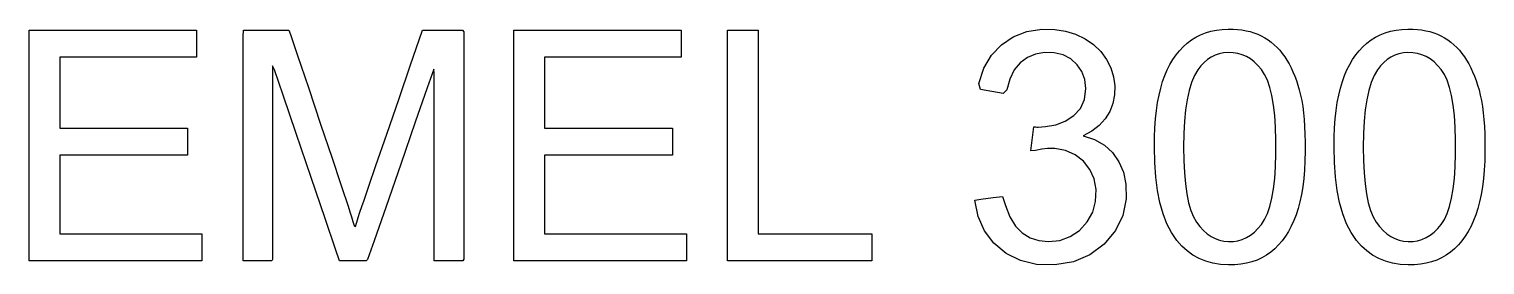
# Model space of a CAD drawing. Header units: metres. Extents: x 2882 to 3456, y 343 to 720.
# Drawn here: x 3185.6 to 3455.9, y 675.7 to 719.6 of the extents above; entities that cross this region are included whole.
import ezdxf

# ---------------------------------------------------------------- set-up
doc = ezdxf.new("R2010")
doc.units = ezdxf.units.M

msp = doc.modelspace()

# ---------------------------------------------------------------- linework, layer by layer
at = {"layer": 'COMPONENT17'}
for p, q in [((3185.58, 676.47), (3185.58, 719.42)), ((3185.58, 719.42), (3216.64, 719.42)), ((3216.64, 719.42), (3216.64, 714.35)), ((3225.31, 718.22), (3225.37, 719.42)), ((3225.37, 719.42), (3226.2, 719.42)), ((3226.2, 719.42), (3227.72, 719.42)), ((3227.72, 719.42), (3229.59, 719.42)), ((3229.59, 719.42), (3231.45, 719.42)), ((3231.45, 719.42), (3232.98, 719.42)), ((3232.98, 719.42), (3233.8, 719.42)), ((3233.8, 719.42), (3234.15, 718.57)), ((3258.03, 717.61), (3258.65, 719.42)), ((3258.65, 719.42), (3259.12, 719.42)), ((3259.12, 719.42), (3260.31, 719.42)), ((3260.31, 719.42), (3261.91, 719.42)), ((3261.91, 719.42), (3263.61, 719.42)), ((3263.61, 719.42), (3265.11, 719.42)), ((3265.11, 719.42), (3266.09, 719.42)), ((3266.09, 719.42), (3266.3, 719.11)), ((3275.59, 676.47), (3275.59, 719.42)), ((3275.59, 719.42), (3306.65, 719.42)), ((3306.65, 719.42), (3306.65, 714.35)), ((3315.26, 676.47), (3315.26, 719.42)), ((3315.26, 719.42), (3320.95, 719.42)), ((3320.95, 719.42), (3320.95, 681.54)), ((3370.84, 719.13), (3373.65, 719.57)), ((3373.65, 719.57), (3376.04, 719.54)), ((3376.04, 719.54), (3378.03, 719.22)), ((3378.03, 719.22), (3379.92, 718.63)), ((3404.07, 718.9), (3405.04, 719.19)), ((3405.04, 719.19), (3406.07, 719.4)), ((3406.07, 719.4), (3407.14, 719.54)), ((3407.14, 719.54), (3408.27, 719.6)), ((3408.27, 719.6), (3409.19, 719.59)), ((3409.19, 719.59), (3410.01, 719.53)), ((3410.01, 719.53), (3410.81, 719.44)), ((3410.81, 719.44), (3411.58, 719.3)), ((3411.58, 719.3), (3412.32, 719.12)), ((3437.44, 718.9), (3438.42, 719.19)), ((3438.42, 719.19), (3439.44, 719.4)), ((3439.44, 719.4), (3440.52, 719.54)), ((3440.52, 719.54), (3441.64, 719.6)), ((3441.64, 719.6), (3442.56, 719.59)), ((3442.56, 719.59), (3443.39, 719.53)), ((3443.39, 719.53), (3444.18, 719.44)), ((3444.18, 719.44), (3444.95, 719.3)), ((3444.95, 719.3), (3445.7, 719.12)), ((3225.31, 712.71), (3225.31, 718.22)), ((3234.15, 718.57), (3235.45, 714.67)), ((3256.43, 712.97), (3258.03, 717.61)), ((3266.3, 719.11), (3266.3, 714.96)), ((3364.29, 714.72), (3366.13, 716.68)), ((3366.13, 716.68), (3368.33, 718.17)), ((3368.33, 718.17), (3370.84, 719.13)), ((3379.92, 718.63), (3381.71, 717.78)), ((3381.71, 717.78), (3383.27, 716.71)), ((3383.27, 716.71), (3384.59, 715.44)), ((3399.91, 716.31), (3400.65, 716.98)), ((3400.65, 716.98), (3401.43, 717.57)), ((3401.43, 717.57), (3402.26, 718.09)), ((3402.26, 718.09), (3403.14, 718.54)), ((3403.14, 718.54), (3404.07, 718.9)), ((3412.32, 719.12), (3413.04, 718.9)), ((3413.04, 718.9), (3413.74, 718.63)), ((3413.74, 718.63), (3414.4, 718.32)), ((3414.4, 718.32), (3415.04, 717.97)), ((3415.04, 717.97), (3415.66, 717.58)), ((3415.66, 717.58), (3416.24, 717.16)), ((3416.24, 717.16), (3416.8, 716.69)), ((3416.8, 716.69), (3417.33, 716.19)), ((3433.29, 716.31), (3434.02, 716.98)), ((3434.02, 716.98), (3434.8, 717.57)), ((3434.8, 717.57), (3435.63, 718.09)), ((3435.63, 718.09), (3436.51, 718.54)), ((3436.51, 718.54), (3437.44, 718.9)), ((3445.7, 719.12), (3446.42, 718.9)), ((3446.42, 718.9), (3447.11, 718.63)), ((3447.11, 718.63), (3447.78, 718.32)), ((3447.78, 718.32), (3448.42, 717.97)), ((3448.42, 717.97), (3449.03, 717.58)), ((3449.03, 717.58), (3449.62, 717.16)), ((3449.62, 717.16), (3450.17, 716.69)), ((3450.17, 716.69), (3450.7, 716.19)), ((3216.64, 714.35), (3191.26, 714.35)), ((3191.26, 714.35), (3191.26, 701.2)), ((3235.45, 714.67), (3237.44, 708.72)), ((3266.3, 714.96), (3266.3, 707.32)), ((3306.65, 714.35), (3281.27, 714.35)), ((3281.27, 714.35), (3281.27, 701.2)), ((3362.9, 712.33), (3364.29, 714.72)), ((3370.97, 714.32), (3369.64, 713.33)), ((3372.47, 714.95), (3370.97, 714.32)), ((3374.17, 715.24), (3372.47, 714.95)), ((3375.97, 715.19), (3374.17, 715.24)), ((3377.59, 714.79), (3375.97, 715.19)), ((3379.01, 714.04), (3377.59, 714.79)), ((3380.21, 712.97), (3379.01, 714.04)), ((3384.59, 715.44), (3385.66, 713.97)), ((3385.66, 713.97), (3386.46, 712.38)), ((3397.45, 712.99), (3397.99, 713.92)), ((3397.99, 713.92), (3398.59, 714.78)), ((3398.59, 714.78), (3399.23, 715.58)), ((3399.23, 715.58), (3399.91, 716.31)), ((3404.41, 713.95), (3403.77, 713.41)), ((3405.1, 714.39), (3404.41, 713.95)), ((3405.82, 714.74), (3405.1, 714.39)), ((3406.6, 715), (3405.82, 714.74)), ((3407.41, 715.16), (3406.6, 715)), ((3408.27, 715.23), (3407.41, 715.16)), ((3409.17, 715.2), (3408.27, 715.23)), ((3410.03, 715.07), (3409.17, 715.2)), ((3410.86, 714.83), (3410.03, 715.07)), ((3411.65, 714.49), (3410.86, 714.83)), ((3412.4, 714.04), (3411.65, 714.49)), ((3413.11, 713.49), (3412.4, 714.04)), ((3417.33, 716.19), (3417.83, 715.65)), ((3417.83, 715.65), (3418.3, 715.08)), ((3418.3, 715.08), (3418.75, 714.46)), ((3418.75, 714.46), (3419.17, 713.81)), ((3419.17, 713.81), (3419.56, 713.12)), ((3430.82, 712.99), (3431.37, 713.92)), ((3431.37, 713.92), (3431.96, 714.78)), ((3431.96, 714.78), (3432.6, 715.58)), ((3432.6, 715.58), (3433.29, 716.31)), ((3437.79, 713.95), (3437.15, 713.41)), ((3438.47, 714.39), (3437.79, 713.95)), ((3439.2, 714.74), (3438.47, 714.39)), ((3439.97, 715), (3439.2, 714.74)), ((3440.79, 715.16), (3439.97, 715)), ((3441.65, 715.23), (3440.79, 715.16)), ((3442.54, 715.2), (3441.65, 715.23)), ((3443.4, 715.07), (3442.54, 715.2)), ((3444.23, 714.83), (3443.4, 715.07)), ((3445.02, 714.49), (3444.23, 714.83)), ((3445.77, 714.04), (3445.02, 714.49)), ((3446.49, 713.49), (3445.77, 714.04)), ((3450.7, 716.19), (3451.2, 715.65)), ((3451.2, 715.65), (3451.68, 715.08)), ((3451.68, 715.08), (3452.12, 714.46)), ((3452.12, 714.46), (3452.54, 713.81)), ((3452.54, 713.81), (3452.94, 713.12)), ((3225.31, 704.3), (3225.31, 712.71)), ((3231.14, 712.01), (3230.79, 712.77)), ((3230.79, 712.77), (3230.79, 709.23)), ((3232.73, 707.32), (3231.14, 712.01)), ((3254.28, 706.71), (3256.43, 712.97)), ((3260.73, 712.16), (3259.52, 708.68)), ((3260.82, 711.41), (3260.73, 712.16)), ((3260.82, 706.8), (3260.82, 711.41)), ((3361.95, 709.5), (3362.9, 712.33)), ((3368.54, 712), (3367.71, 710.31)), ((3369.64, 713.33), (3368.54, 712)), ((3381.1, 711.68), (3380.21, 712.97)), ((3381.63, 710.2), (3381.1, 711.68)), ((3386.46, 712.38), (3386.97, 710.73)), ((3396.49, 710.94), (3396.95, 712)), ((3396.95, 712), (3397.45, 712.99)), ((3402.61, 712.03), (3401.99, 710.94)), ((3403.18, 712.78), (3402.61, 712.03)), ((3403.77, 713.41), (3403.18, 712.78)), ((3413.79, 712.83), (3413.11, 713.49)), ((3414.43, 712.06), (3413.79, 712.83)), ((3415.03, 711.17), (3414.43, 712.06)), ((3415.56, 710.07), (3415.03, 711.17)), ((3419.56, 713.12), (3419.94, 712.4)), ((3419.94, 712.4), (3420.29, 711.64)), ((3420.29, 711.64), (3420.62, 710.85)), ((3429.87, 710.94), (3430.32, 712)), ((3430.32, 712), (3430.82, 712.99)), ((3435.99, 712.03), (3435.37, 710.94)), ((3436.55, 712.78), (3435.99, 712.03)), ((3437.15, 713.41), (3436.55, 712.78)), ((3447.16, 712.83), (3446.49, 713.49)), ((3447.81, 712.06), (3447.16, 712.83)), ((3448.4, 711.17), (3447.81, 712.06)), ((3448.93, 710.07), (3448.4, 711.17)), ((3452.94, 713.12), (3453.31, 712.4)), ((3453.31, 712.4), (3453.66, 711.64)), ((3453.66, 711.64), (3453.99, 710.85)), ((3230.79, 709.23), (3230.79, 702.73)), ((3237.44, 708.72), (3239.71, 701.94)), ((3259.52, 708.68), (3257.3, 702.29)), ((3362.28, 708.37), (3361.95, 709.5)), ((3364.37, 708), (3362.28, 708.37)), ((3367.71, 710.31), (3367.14, 708.28)), ((3381.56, 706.53), (3381.8, 708.55)), ((3381.8, 708.55), (3381.63, 710.2)), ((3386.97, 710.73), (3387.21, 709.02)), ((3387.21, 709.02), (3387.16, 707.34)), ((3395.41, 707.32), (3395.72, 708.62)), ((3395.72, 708.62), (3396.08, 709.82)), ((3396.08, 709.82), (3396.49, 710.94)), ((3401.46, 709.65), (3401, 708.15)), ((3401.99, 710.94), (3401.46, 709.65)), ((3416.01, 708.75), (3415.56, 710.07)), ((3416.38, 707.22), (3416.01, 708.75)), ((3420.62, 710.85), (3420.93, 710.03)), ((3420.93, 710.03), (3421.21, 709.16)), ((3421.21, 709.16), (3421.47, 708.27)), ((3428.79, 707.32), (3429.1, 708.62)), ((3429.1, 708.62), (3429.46, 709.82)), ((3429.46, 709.82), (3429.87, 710.94)), ((3434.83, 709.65), (3434.38, 708.15)), ((3435.37, 710.94), (3434.83, 709.65)), ((3449.38, 708.75), (3448.93, 710.07)), ((3449.75, 707.22), (3449.38, 708.75)), ((3453.99, 710.85), (3454.3, 710.03)), ((3454.3, 710.03), (3454.58, 709.16)), ((3454.58, 709.16), (3454.84, 708.27)), ((3235.16, 700.16), (3232.73, 707.32)), ((3251.99, 700.06), (3254.28, 706.71)), ((3260.82, 699.77), (3260.82, 706.8)), ((3266.3, 707.32), (3266.3, 697.95)), ((3366.46, 707.63), (3364.37, 708)), ((3367.14, 708.28), (3366.46, 707.63)), ((3380.83, 704.84), (3381.56, 706.53)), ((3386.85, 705.78), (3386.27, 704.3)), ((3387.16, 707.34), (3386.85, 705.78)), ((3394.93, 704.46), (3395.15, 705.94)), ((3395.15, 705.94), (3395.41, 707.32)), ((3400.63, 706.46), (3400.34, 704.56)), ((3401, 708.15), (3400.63, 706.46)), ((3416.68, 705.47), (3416.38, 707.22)), ((3421.47, 708.27), (3421.71, 707.33)), ((3421.71, 707.33), (3421.92, 706.32)), ((3421.92, 706.32), (3422.1, 705.23)), ((3428.31, 704.46), (3428.52, 705.94)), ((3428.52, 705.94), (3428.79, 707.32)), ((3434, 706.46), (3433.71, 704.56)), ((3434.38, 708.15), (3434, 706.46)), ((3450.05, 705.47), (3449.75, 707.22)), ((3454.84, 708.27), (3455.08, 707.33)), ((3455.08, 707.33), (3455.29, 706.32)), ((3455.29, 706.32), (3455.47, 705.23)), ((3225.31, 694.74), (3225.31, 704.3)), ((3378, 702.5), (3379.62, 703.5)), ((3379.62, 703.5), (3380.83, 704.84)), ((3385.42, 702.92), (3384.3, 701.69)), ((3386.27, 704.3), (3385.42, 702.92)), ((3394.77, 702.9), (3394.93, 704.46)), ((3400.34, 704.56), (3400.13, 702.46)), ((3416.91, 703.51), (3416.68, 705.47)), ((3417.06, 701.33), (3416.91, 703.51)), ((3422.1, 705.23), (3422.25, 704.05)), ((3422.25, 704.05), (3422.37, 702.8)), ((3428.14, 702.9), (3428.31, 704.46)), ((3433.71, 704.56), (3433.51, 702.46)), ((3450.28, 703.51), (3450.05, 705.47)), ((3450.43, 701.33), (3450.28, 703.51)), ((3455.47, 705.23), (3455.62, 704.05)), ((3455.62, 704.05), (3455.74, 702.8)), ((3191.26, 701.2), (3215.02, 701.2)), ((3215.02, 701.2), (3215.02, 696.16)), ((3230.79, 702.73), (3230.79, 694.75)), ((3239.71, 701.94), (3241.84, 695.58)), ((3257.3, 702.29), (3254.58, 694.45)), ((3281.27, 701.2), (3305.04, 701.2)), ((3305.04, 701.2), (3305.04, 696.16)), ((3371.81, 698.43), (3372.07, 700.43)), ((3372.07, 700.43), (3372.19, 701.43)), ((3372.19, 701.43), (3372.49, 701.4)), ((3372.49, 701.4), (3372.75, 701.38)), ((3372.75, 701.38), (3372.98, 701.38)), ((3372.98, 701.38), (3374.36, 701.45)), ((3374.36, 701.45), (3376.24, 701.81)), ((3376.24, 701.81), (3378, 702.5)), ((3382.93, 700.63), (3381.31, 699.73)), ((3384.3, 701.69), (3382.93, 700.63)), ((3394.57, 699.49), (3394.65, 701.24)), ((3394.65, 701.24), (3394.77, 702.9)), ((3400.13, 702.46), (3400.01, 700.16)), ((3417.13, 698.93), (3417.06, 701.33)), ((3422.37, 702.8), (3422.46, 701.47)), ((3422.46, 701.47), (3422.52, 700.06)), ((3427.95, 699.49), (3428.02, 701.24)), ((3428.02, 701.24), (3428.14, 702.9)), ((3433.51, 702.46), (3433.38, 700.16)), ((3450.5, 698.93), (3450.43, 701.33)), ((3455.74, 702.8), (3455.84, 701.47)), ((3455.84, 701.47), (3455.9, 700.06)), ((3237.93, 692.02), (3235.16, 700.16)), ((3249.98, 694.21), (3251.99, 700.06)), ((3260.82, 691.76), (3260.82, 699.77)), ((3266.3, 697.95), (3266.3, 688.57)), ((3371.62, 696.93), (3371.81, 698.43)), ((3381.31, 699.73), (3383.44, 699.04)), ((3383.44, 699.04), (3385.26, 698)), ((3385.26, 698), (3386.79, 696.62)), ((3394.55, 697.65), (3394.57, 699.49)), ((3394.61, 694.76), (3394.55, 697.65)), ((3400.01, 700.16), (3399.97, 697.65)), ((3399.97, 697.65), (3400.01, 695.16)), ((3417.13, 696.38), (3417.13, 698.93)), ((3422.52, 700.06), (3422.56, 698.56)), ((3422.56, 698.56), (3422.56, 696.88)), ((3427.92, 697.65), (3427.95, 699.49)), ((3427.99, 694.76), (3427.92, 697.65)), ((3433.38, 700.16), (3433.34, 697.65)), ((3433.34, 697.65), (3433.38, 695.16)), ((3450.5, 696.38), (3450.5, 698.93)), ((3455.9, 700.06), (3455.93, 698.56)), ((3455.93, 698.56), (3455.93, 696.88)), ((3215.02, 696.16), (3191.26, 696.16)), ((3191.26, 696.16), (3191.26, 681.54)), ((3241.84, 695.58), (3243.41, 690.86)), ((3305.04, 696.16), (3281.27, 696.16)), ((3281.27, 696.16), (3281.27, 681.54)), ((3372.47, 697.01), (3371.62, 696.93)), ((3373.65, 697.24), (3372.47, 697.01)), ((3374.7, 697.37), (3373.65, 697.24)), ((3376.05, 697.37), (3374.7, 697.37)), ((3378.05, 697.01), (3376.05, 697.37)), ((3379.82, 696.23), (3378.05, 697.01)), ((3381.36, 695.03), (3379.82, 696.23)), ((3382.57, 693.5), (3381.36, 695.03)), ((3386.79, 696.62), (3387.98, 694.92)), ((3387.98, 694.92), (3388.81, 692.97)), ((3400.01, 695.16), (3400.12, 692.87)), ((3417.06, 694), (3417.13, 696.38)), ((3422.51, 695.09), (3422.42, 693.39)), ((3422.56, 696.88), (3422.51, 695.09)), ((3433.38, 695.16), (3433.49, 692.87)), ((3450.43, 694), (3450.5, 696.38)), ((3455.89, 695.09), (3455.8, 693.39)), ((3455.93, 696.88), (3455.89, 695.09)), ((3225.31, 685.75), (3225.31, 694.74)), ((3230.79, 694.75), (3230.79, 686.77)), ((3248.66, 690.37), (3249.98, 694.21)), ((3254.58, 694.45), (3251.86, 686.6)), ((3383.36, 691.74), (3382.57, 693.5)), ((3388.81, 692.97), (3389.25, 690.76)), ((3394.81, 692.08), (3394.61, 694.76)), ((3400.12, 692.87), (3400.31, 690.81)), ((3416.91, 691.83), (3417.06, 694)), ((3422.42, 693.39), (3422.28, 691.78)), ((3428.18, 692.08), (3427.99, 694.76)), ((3433.49, 692.87), (3433.68, 690.81)), ((3450.28, 691.83), (3450.43, 694)), ((3455.8, 693.39), (3455.66, 691.78)), ((3240.53, 684.37), (3237.93, 692.02)), ((3243.41, 690.86), (3244.03, 689.01)), ((3248.22, 689.09), (3248.66, 690.37)), ((3260.82, 684.23), (3260.82, 691.76)), ((3383.71, 689.75), (3383.36, 691.74)), ((3383.63, 687.56), (3383.71, 689.75)), ((3389.25, 690.76), (3389.29, 688.05)), ((3395.13, 689.6), (3394.81, 692.08)), ((3395.59, 687.33), (3395.13, 689.6)), ((3400.31, 690.81), (3400.57, 688.95)), ((3416.38, 688.13), (3416.68, 689.87)), ((3416.68, 689.87), (3416.91, 691.83)), ((3422.1, 690.26), (3421.86, 688.83)), ((3422.28, 691.78), (3422.1, 690.26)), ((3428.51, 689.6), (3428.18, 692.08)), ((3428.96, 687.33), (3428.51, 689.6)), ((3433.68, 690.81), (3433.94, 688.95)), ((3449.75, 688.13), (3450.05, 689.87)), ((3450.05, 689.87), (3450.28, 691.83)), ((3455.47, 690.26), (3455.24, 688.83)), ((3455.66, 691.78), (3455.47, 690.26)), ((3230.79, 686.77), (3230.79, 680.27)), ((3244.03, 689.01), (3244.44, 687.78)), ((3244.44, 687.78), (3244.81, 686.65)), ((3247.38, 686.63), (3247.78, 687.81)), ((3247.78, 687.81), (3248.22, 689.09)), ((3266.3, 688.57), (3266.3, 680.94)), ((3361.21, 687.81), (3362.34, 687.96)), ((3361.81, 684.77), (3361.21, 687.81)), ((3362.34, 687.96), (3364.62, 688.26)), ((3364.62, 688.26), (3366.33, 688.49)), ((3366.33, 688.49), (3366.89, 686.82)), ((3366.89, 686.82), (3367.71, 684.66)), ((3383.1, 685.54), (3383.63, 687.56)), ((3389.29, 688.05), (3388.68, 684.93)), ((3396.17, 685.26), (3395.59, 687.33)), ((3400.57, 688.95), (3400.91, 687.31)), ((3400.91, 687.31), (3401.32, 685.89)), ((3416.01, 686.6), (3416.38, 688.13)), ((3421.58, 687.49), (3421.25, 686.24)), ((3421.86, 688.83), (3421.58, 687.49)), ((3429.55, 685.26), (3428.96, 687.33)), ((3433.94, 688.95), (3434.28, 687.31)), ((3434.28, 687.31), (3434.69, 685.89)), ((3449.38, 686.6), (3449.75, 688.13)), ((3454.96, 687.49), (3454.63, 686.24)), ((3455.24, 688.83), (3454.96, 687.49)), ((3225.31, 679.08), (3225.31, 685.75)), ((3242.46, 678.69), (3240.53, 684.37)), ((3244.81, 686.65), (3245.14, 685.62)), ((3245.14, 685.62), (3245.45, 684.68)), ((3245.45, 684.68), (3245.71, 683.84)), ((3246.41, 683.68), (3246.7, 684.56)), ((3246.7, 684.56), (3247.02, 685.54)), ((3247.02, 685.54), (3247.38, 686.63)), ((3251.86, 686.6), (3249.64, 680.21)), ((3260.82, 678.65), (3260.82, 684.23)), ((3362.99, 682.09), (3361.81, 684.77)), ((3367.71, 684.66), (3368.75, 682.94)), ((3382.1, 683.73), (3383.1, 685.54)), ((3388.68, 684.93), (3387.32, 682.12)), ((3396.89, 683.4), (3396.17, 685.26)), ((3401.32, 685.89), (3401.81, 684.68)), ((3401.81, 684.68), (3402.37, 683.68)), ((3414.43, 683.27), (3415.03, 684.17)), ((3415.03, 684.17), (3415.56, 685.28)), ((3415.56, 685.28), (3416.01, 686.6)), ((3420.88, 685.07), (3420.45, 683.98)), ((3421.25, 686.24), (3420.88, 685.07)), ((3430.26, 683.4), (3429.55, 685.26)), ((3434.69, 685.89), (3435.18, 684.68)), ((3435.18, 684.68), (3435.74, 683.68)), ((3447.81, 683.27), (3448.4, 684.17)), ((3448.4, 684.17), (3448.93, 685.28)), ((3448.93, 685.28), (3449.38, 686.6)), ((3454.25, 685.07), (3453.83, 683.98)), ((3454.63, 686.24), (3454.25, 685.07)), ((3191.26, 681.54), (3217.63, 681.54)), ((3217.63, 681.54), (3217.63, 676.47)), ((3245.71, 683.84), (3245.95, 683.1)), ((3245.95, 683.1), (3246.16, 682.89)), ((3246.16, 682.89), (3246.41, 683.68)), ((3281.27, 681.54), (3307.64, 681.54)), ((3307.64, 681.54), (3307.64, 676.47)), ((3320.95, 681.54), (3342.1, 681.54)), ((3342.1, 681.54), (3342.1, 676.47)), ((3364.75, 679.77), (3362.99, 682.09)), ((3368.75, 682.94), (3370.02, 681.68)), ((3370.02, 681.68), (3371.47, 680.79)), ((3378.94, 681), (3380.65, 682.16)), ((3380.65, 682.16), (3382.1, 683.73)), ((3387.32, 682.12), (3385.23, 679.62)), ((3397.74, 681.75), (3396.89, 683.4)), ((3398.71, 680.3), (3397.74, 681.75)), ((3402.37, 683.68), (3402.99, 682.86)), ((3402.99, 682.86), (3403.65, 682.14)), ((3403.65, 682.14), (3404.34, 681.54)), ((3404.34, 681.54), (3405.07, 681.03)), ((3412.41, 681.27), (3413.12, 681.83)), ((3413.12, 681.83), (3413.79, 682.5)), ((3413.79, 682.5), (3414.43, 683.27)), ((3419.47, 681.98), (3418.9, 681.08)), ((3419.98, 682.94), (3419.47, 681.98)), ((3420.45, 683.98), (3419.98, 682.94)), ((3431.11, 681.75), (3430.26, 683.4)), ((3432.08, 680.3), (3431.11, 681.75)), ((3435.74, 683.68), (3436.37, 682.86)), ((3436.37, 682.86), (3437.02, 682.14)), ((3437.02, 682.14), (3437.72, 681.54)), ((3437.72, 681.54), (3438.44, 681.03)), ((3445.78, 681.27), (3446.49, 681.83)), ((3446.49, 681.83), (3447.17, 682.5)), ((3447.17, 682.5), (3447.81, 683.27)), ((3452.84, 681.98), (3452.27, 681.08)), ((3453.36, 682.94), (3452.84, 681.98)), ((3453.83, 683.98), (3453.36, 682.94)), ((3225.31, 676.47), (3225.31, 679.08)), ((3230.79, 680.27), (3230.79, 676.73)), ((3243.21, 676.47), (3242.46, 678.69)), ((3249.64, 680.21), (3248.43, 676.73)), ((3260.82, 676.47), (3260.82, 678.65)), ((3266.3, 680.94), (3266.3, 676.78)), ((3367.04, 677.86), (3364.75, 679.77)), ((3371.47, 680.79), (3373.09, 680.25)), ((3373.09, 680.25), (3374.89, 680.07)), ((3374.89, 680.07), (3377.02, 680.31)), ((3377.02, 680.31), (3378.94, 681)), ((3385.23, 679.62), (3382.58, 677.62)), ((3399.64, 679.24), (3398.71, 680.3)), ((3400.63, 678.33), (3399.64, 679.24)), ((3405.07, 681.03), (3405.83, 680.63)), ((3405.83, 680.63), (3406.63, 680.34)), ((3406.63, 680.34), (3407.46, 680.16)), ((3407.46, 680.16), (3408.33, 680.08)), ((3408.33, 680.08), (3409.22, 680.1)), ((3409.22, 680.1), (3410.07, 680.24)), ((3410.07, 680.24), (3410.88, 680.48)), ((3410.88, 680.48), (3411.66, 680.82)), ((3411.66, 680.82), (3412.41, 681.27)), ((3416.92, 678.76), (3416.17, 678.12)), ((3417.63, 679.47), (3416.92, 678.76)), ((3418.29, 680.24), (3417.63, 679.47)), ((3418.9, 681.08), (3418.29, 680.24)), ((3433.01, 679.24), (3432.08, 680.3)), ((3434, 678.33), (3433.01, 679.24)), ((3438.44, 681.03), (3439.21, 680.63)), ((3439.21, 680.63), (3440, 680.34)), ((3440, 680.34), (3440.84, 680.16)), ((3440.84, 680.16), (3441.71, 680.08)), ((3441.71, 680.08), (3442.59, 680.1)), ((3442.59, 680.1), (3443.44, 680.24)), ((3443.44, 680.24), (3444.25, 680.48)), ((3444.25, 680.48), (3445.04, 680.82)), ((3445.04, 680.82), (3445.78, 681.27)), ((3450.3, 678.76), (3449.54, 678.12)), ((3451, 679.47), (3450.3, 678.76)), ((3451.66, 680.24), (3451, 679.47)), ((3452.27, 681.08), (3451.66, 680.24)), ((3217.63, 676.47), (3185.58, 676.47)), ((3225.64, 676.47), (3225.31, 676.47)), ((3226.49, 676.47), (3225.64, 676.47)), ((3227.64, 676.47), (3226.49, 676.47)), ((3228.86, 676.47), (3227.64, 676.47)), ((3229.93, 676.47), (3228.86, 676.47)), ((3230.63, 676.47), (3229.93, 676.47)), ((3230.79, 676.73), (3230.63, 676.47)), ((3243.52, 676.47), (3243.21, 676.47)), ((3244.32, 676.47), (3243.52, 676.47)), ((3245.39, 676.47), (3244.32, 676.47)), ((3246.53, 676.47), (3245.39, 676.47)), ((3247.54, 676.47), (3246.53, 676.47)), ((3248.2, 676.47), (3247.54, 676.47)), ((3248.43, 676.73), (3248.2, 676.47)), ((3261.15, 676.47), (3260.82, 676.47)), ((3262, 676.47), (3261.15, 676.47)), ((3263.15, 676.47), (3262, 676.47)), ((3264.37, 676.47), (3263.15, 676.47)), ((3265.44, 676.47), (3264.37, 676.47)), ((3266.15, 676.47), (3265.44, 676.47)), ((3266.3, 676.78), (3266.15, 676.47)), ((3307.64, 676.47), (3275.59, 676.47)), ((3342.1, 676.47), (3315.26, 676.47)), ((3369.68, 676.55), (3367.04, 677.86)), ((3372.67, 675.84), (3369.68, 676.55)), ((3379.53, 676.33), (3376.09, 675.75)), ((3382.58, 677.62), (3379.53, 676.33)), ((3401.7, 677.56), (3400.63, 678.33)), ((3402.86, 676.92), (3401.7, 677.56)), ((3404.1, 676.42), (3402.86, 676.92)), ((3405.42, 676.06), (3404.1, 676.42)), ((3406.82, 675.83), (3405.42, 676.06)), ((3411.66, 676.05), (3410.61, 675.87)), ((3412.66, 676.31), (3411.66, 676.05)), ((3413.61, 676.64), (3412.66, 676.31)), ((3414.52, 677.06), (3413.61, 676.64)), ((3415.37, 677.55), (3414.52, 677.06)), ((3416.17, 678.12), (3415.37, 677.55)), ((3435.08, 677.56), (3434, 678.33)), ((3436.23, 676.92), (3435.08, 677.56)), ((3437.47, 676.42), (3436.23, 676.92)), ((3438.79, 676.06), (3437.47, 676.42)), ((3440.19, 675.83), (3438.79, 676.06)), ((3445.04, 676.05), (3443.98, 675.87)), ((3446.04, 676.31), (3445.04, 676.05)), ((3446.99, 676.64), (3446.04, 676.31)), ((3447.89, 677.06), (3446.99, 676.64)), ((3448.74, 677.55), (3447.89, 677.06)), ((3449.54, 678.12), (3448.74, 677.55)), ((3376.09, 675.75), (3372.67, 675.84)), ((3408.3, 675.74), (3406.82, 675.83)), ((3409.51, 675.76), (3408.3, 675.74)), ((3410.61, 675.87), (3409.51, 675.76)), ((3441.67, 675.74), (3440.19, 675.83)), ((3442.88, 675.76), (3441.67, 675.74)), ((3443.98, 675.87), (3442.88, 675.76))]:
    msp.add_line(p, q, dxfattribs=at)

doc.saveas('drawing.dxf')
